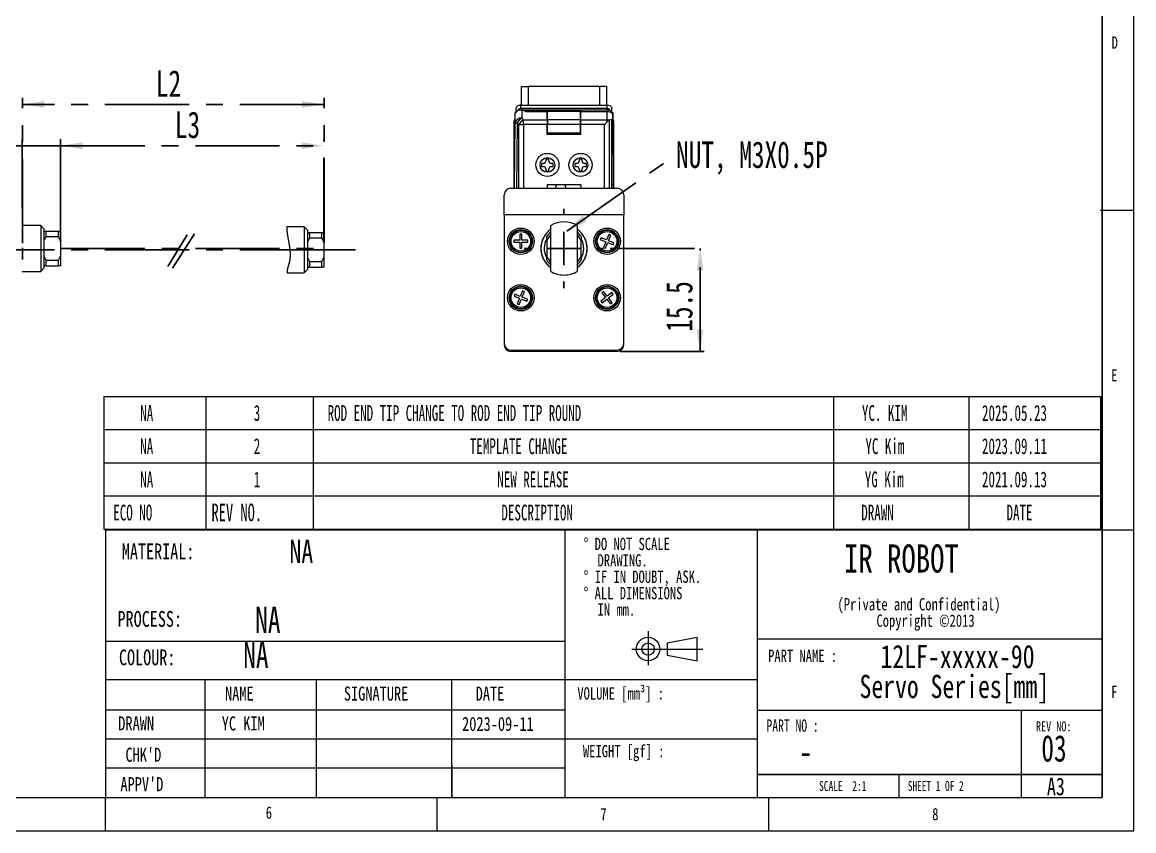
# Model space of a CAD drawing. Header units: millimetres. Extents: x 5 to 415, y 5 to 292.
# Drawn here: x 247.5 to 415, y 5 to 126.8 of the extents above; entities that cross this region are included whole.
import ezdxf

# ---------------------------------------------------------------- set-up
doc = ezdxf.new("R2010")
doc.units = ezdxf.units.MM
doc.linetypes.add('CENTERX2', pattern=[20.32, 12.7, -2.54, 2.54, -2.54])
for name, color, linetype in [('CENTER_LINE', 7, 'CENTERX2'), ('DIMENSION', 7, 'Continuous'), ('NOTES', 7, 'Continuous')]:
    doc.layers.add(name, color=color, linetype=linetype)
doc.styles.add('SLDTEXTSTYLE0', font='TXT', dxfattribs={"width": 0.7})
doc.styles.add('SLDTEXTSTYLE3', font='TXT', dxfattribs={"width": 0.75})
doc.styles.add('SLDTEXTSTYLE4', font='TXT', dxfattribs={"width": 0.6875})
doc.styles.add('SLDTEXTSTYLE5', font='TXT', dxfattribs={"width": 0.694444})
doc.styles.add('SLDTEXTSTYLE6', font='TXT', dxfattribs={"width": 0.605})
doc.dimstyles.new('SLDDIMSTYLE0', dxfattribs={"dimtxt": 4, "dimasz": 3.302, "dimexe": 0, "dimexo": 0.0625, "dimgap": 1, "dimtad": 1, "dimrnd": 1e-09, "dimzin": 12, "dimdsep": 46, "dimtxsty": 'SLDTEXTSTYLE0', "dimsah": 1, "dimcen": 0.09, "dimadec": 0, "dimazin": 3, "dimtfac": 1, "dimtofl": 0, "dimtmove": 0, "dimatfit": 3, "dimfxl": 1, "dimfrac": 2, "dimtolj": 1, "dimtzin": 12, "dimarcsym": 0})
doc.dimstyles.new('SLDDIMSTYLE1', dxfattribs={"dimtxt": 4, "dimasz": 3.302, "dimexe": 0, "dimexo": 0.0625, "dimgap": 1, "dimtad": 1, "dimrnd": 1e-09, "dimzin": 12, "dimdsep": 46, "dimtxsty": 'SLDTEXTSTYLE0', "dimsah": 1, "dimcen": 0.09, "dimadec": 0, "dimazin": 3, "dimtfac": 1, "dimtmove": 0, "dimatfit": 0, "dimfxl": 1, "dimfrac": 2, "dimtolj": 1, "dimtzin": 12, "dimarcsym": 0})
doc.dimstyles.new('SLDDIMSTYLE4', dxfattribs={"dimtxt": 4, "dimasz": 3.302, "dimexe": 0, "dimexo": 0.0625, "dimgap": 1, "dimtad": 1, "dimdec": 1, "dimrnd": 1e-09, "dimzin": 12, "dimdsep": 46, "dimtxsty": 'SLDTEXTSTYLE0', "dimsah": 1, "dimcen": 0.09, "dimadec": 0, "dimazin": 3, "dimtfac": 1, "dimtdec": 1, "dimtofl": 0, "dimtmove": 0, "dimatfit": 3, "dimfxl": 1, "dimfrac": 2, "dimtolj": 1, "dimtzin": 12, "dimarcsym": 0})
doc.dimstyles.new('SLDDIMSTYLE7', dxfattribs={"dimtxt": 0.18, "dimasz": 3.302, "dimexe": 0, "dimexo": 0.0625, "dimgap": 0, "dimtad": 0, "dimtih": 1, "dimtoh": 1, "dimdec": 0, "dimrnd": 1e-09, "dimzin": 0, "dimdsep": 46, "dimtxsty": 'Standard', "dimsah": 1, "dimcen": 0.09, "dimadec": 0, "dimazin": 0, "dimtfac": 3.302, "dimtdec": 0, "dimtofl": 0, "dimtmove": 0, "dimatfit": 3, "dimfxl": 1, "dimfrac": 2, "dimtolj": 1, "dimtzin": 0, "dimarcsym": 0})

# ---------------------------------------------------------------- blocks, each defined once
blk = doc.blocks.new('SW_NOTE_0_1')
at = {"color": 0, "linetype": 'Continuous', "lineweight": 0, "char_height": 1.8521, "attachment_point": 2, "style": 'SLDTEXTSTYLE3'}
for s, insert in [('(Private and Confidential)', (15.4, 2.39)), ('Copyright ©2013', (16.39, -0.08))]:
    blk.add_mtext(s, dxfattribs=dict(at, insert=insert))
blk = doc.blocks.new('SW_NOTE_0_2')
at = {"color": 0, "linetype": 'Continuous', "lineweight": 0, "char_height": 3.5, "attachment_point": 2, "style": 'SLDTEXTSTYLE3'}
for s, insert in [('12LF-xxxxx-90', (14.16, 4.51)), ('Servo Series[mm]', (13.67, -0.01))]:
    blk.add_mtext(s, dxfattribs=dict(at, insert=insert))
blk = doc.blocks.new('SW_NOTE_0_3')
at = {"color": 0, "linetype": 'Continuous', "lineweight": 0, "attachment_point": 1, "style": 'SLDTEXTSTYLE3'}
for s, insert, char_height in [('%%d DO NOT SCALE', (0, 2.39), 1.8521), ('DRAWING.', (2.08, -0.08), 1.852), ('%%d IF IN DOUBT, ASK.', (0, -2.55), 1.8521), ('%%d ALL DIMENSIONS', (0, -5.02), 1.8521), ('IN mm.', (2.08, -7.49), 1.852)]:
    blk.add_mtext(s, dxfattribs=dict(at, insert=insert, char_height=char_height))
blk = doc.blocks.new('SW_TABLEANNOTATION_1')
at = {"color": 0, "linetype": 'Continuous', "lineweight": 18}
for p, q in [((0, 0), (0, -5)), ((0, 0), (15.39, 0)), ((15.39, 0), (15.39, -5)), ((15.39, 0), (31.57, 0)), ((31.57, 0), (31.57, -5)), ((31.57, 0), (109.99, 0)), ((109.99, 0), (109.99, -5)), ((109.99, 0), (130.36, 0)), ((130.36, 0), (130.36, -5)), ((130.36, 0), (150.24, 0)), ((150.24, 0), (150.24, -5)), ((0, -5), (0, -10)), ((0, -5), (15.39, -5)), ((15.39, -5), (15.39, -10)), ((15.39, -5), (31.57, -5)), ((31.57, -5), (31.57, -10)), ((31.57, -5), (109.99, -5)), ((109.99, -5), (109.99, -10)), ((109.99, -5), (130.36, -5)), ((130.36, -5), (130.36, -10)), ((130.36, -5), (150.24, -5)), ((150.24, -5), (150.24, -10)), ((0, -10), (0, -15)), ((0, -10), (15.39, -10)), ((15.39, -10), (15.39, -15)), ((15.39, -10), (31.57, -10)), ((31.57, -10), (31.57, -15)), ((31.57, -10), (109.99, -10)), ((109.99, -10), (109.99, -15)), ((109.99, -10), (130.36, -10)), ((130.36, -10), (130.36, -15)), ((130.36, -10), (150.24, -10)), ((150.24, -10), (150.24, -15)), ((0, -15), (0, -20)), ((0, -15), (15.39, -15)), ((15.39, -15), (15.39, -20)), ((15.39, -15), (31.57, -15)), ((31.57, -15), (31.57, -20)), ((31.57, -15), (109.99, -15)), ((109.99, -15), (109.99, -20)), ((109.99, -15), (130.36, -15)), ((130.36, -15), (130.36, -20)), ((130.36, -15), (150.24, -15)), ((150.24, -15), (150.24, -20)), ((0, -20), (15.39, -20)), ((15.39, -20), (31.57, -20)), ((31.57, -20), (109.99, -20)), ((109.99, -20), (130.36, -20)), ((130.36, -20), (150.24, -20))]:
    blk.add_line(p, q, dxfattribs=at)
at = {"color": 0, "linetype": 'Continuous', "lineweight": 0, "attachment_point": 1, "style": 'SLDTEXTSTYLE6'}
for s, insert, char_height in [('NA', (5.49, -1.31), 2.381), ('3', (22.6, -1.31), 2.38), ('ROD END TIP CHANGE TO ROD END TIP ROUND', (33.74, -1.31), 2.3813), ('YC. KIM', (114.26, -1.31), 2.381), ('2025.05.23', (132.36, -1.31), 2.381), ('NA', (5.49, -6.31), 2.381), ('2', (22.6, -6.31), 2.38), ('TEMPLATE CHANGE', (55.17, -6.31), 2.3813), ('YC Kim', (114.79, -6.31), 2.381), ('2023.09.11', (132.36, -6.31), 2.381), ('NA', (5.49, -11.31), 2.381), ('1', (22.6, -11.31), 2.38), ('NEW RELEASE', (59.31, -11.31), 2.3813), ('YG Kim', (114.7, -11.31), 2.381), ('2021.09.13', (132.36, -11.31), 2.381), ('ECO NO', (1.43, -16.31), 2.381), ('REV NO.', (16.23, -16.15), 2.646), ('DESCRIPTION', (59.93, -16.31), 2.3813), ('DRAWN', (114.17, -16.31), 2.381), ('DATE', (136.06, -16.31), 2.381)]:
    blk.add_mtext(s, dxfattribs=dict(at, insert=insert, char_height=char_height))
blk = doc.blocks.new('_D_29')
at = {"layer": 'CENTER_LINE'}
for p, q in [((247.44, 98.81), (247.44, 109.2)), ((253.24, 96.32), (253.24, 109.2)), ((247.44, 108.2), (237.59, 108.2)), ((247.44, 108.2), (253.24, 108.2)), ((253.24, 108.2), (259.59, 108.2))]:
    blk.add_line(p, q, dxfattribs=at)
for points in [[(247.44, 108.2), (244.14, 108.71), (244.14, 107.69)], [(253.24, 108.2), (256.55, 107.69), (256.55, 108.71)]]:
    blk.add_solid(points, dxfattribs=at)
at = {"layer": 'CENTER_LINE', "insert": (237.59, 113.35), "char_height": 4, "attachment_point": 1, "style": 'SLDTEXTSTYLE0'}
blk.add_mtext('L1', dxfattribs=at)
blk = doc.blocks.new('_D_30')
at = {"layer": 'CENTER_LINE'}
for p, q in [((336.1, 92.72), (350.64, 92.72)), ((349.64, 77.2), (349.64, 92.72)), ((337.57, 77.2), (350.64, 77.2))]:
    blk.add_line(p, q, dxfattribs=at)
for points in [[(349.64, 92.72), (349.13, 89.42), (350.15, 89.42)], [(349.64, 77.2), (350.15, 80.51), (349.13, 80.51)]]:
    blk.add_solid(points, dxfattribs=at)
at = {"layer": 'CENTER_LINE', "insert": (344.48, 80.17), "char_height": 4, "attachment_point": 1, "rotation": 90, "style": 'SLDTEXTSTYLE0'}
blk.add_mtext('15.5', dxfattribs=at)
blk = doc.blocks.new('SW_NOTE_0_8')
at = {"layer": 'CENTER_LINE', "color": 0, "insert": (0.59, 2.4), "char_height": 4, "attachment_point": 1, "style": 'SLDTEXTSTYLE0'}
blk.add_mtext('NUT, M3X0.5P', dxfattribs=at)
blk = doc.blocks.new('SW_CENTERMARKSYMBOL_10')
at = {"layer": 'CENTER_LINE', "color": 0}
for p, q in [((0, 5), (0, 5.98)), ((0, 0), (0, 2.5)), ((-5, 0), (-5.98, 0)), ((0, 0), (-2.5, 0)), ((0, 0), (0, -2.5)), ((0, 0), (2.5, 0)), ((5, 0), (5.98, 0)), ((0, -5), (0, -5.98))]:
    blk.add_line(p, q, dxfattribs=at)
blk = doc.blocks.new('_D_32')
at = {"layer": 'CENTER_LINE'}
for p, q in [((253.24, 93.72), (253.24, 109.21)), ((292.91, 93.72), (292.91, 109.21)), ((253.24, 108.21), (292.91, 108.21))]:
    blk.add_line(p, q, dxfattribs=at)
for points in [[(253.24, 108.21), (256.55, 107.7), (256.55, 108.71)], [(292.91, 108.21), (289.6, 108.71), (289.6, 107.7)]]:
    blk.add_solid(points, dxfattribs=at)
at = {"layer": 'CENTER_LINE', "insert": (270.47, 113.36), "char_height": 4, "attachment_point": 1, "style": 'SLDTEXTSTYLE0'}
blk.add_mtext('L3', dxfattribs=at)
blk = doc.blocks.new('_D_33')
at = {"layer": 'CENTER_LINE'}
for p, q in [((247.48, 93.53), (247.48, 115.42)), ((292.95, 114.42), (247.48, 114.42)), ((292.95, 93.53), (292.95, 115.42))]:
    blk.add_line(p, q, dxfattribs=at)
for points in [[(247.48, 114.42), (250.79, 113.92), (250.79, 114.93)], [(292.95, 114.42), (289.64, 114.93), (289.64, 113.92)]]:
    blk.add_solid(points, dxfattribs=at)
at = {"layer": 'CENTER_LINE', "insert": (267.61, 119.58), "char_height": 4, "attachment_point": 1, "style": 'SLDTEXTSTYLE0'}
blk.add_mtext('L2', dxfattribs=at)

msp = doc.modelspace()

# ---------------------------------------------------------------- linework, layer by layer
at = {"color": 7, "linetype": 'Continuous', "lineweight": 18}
for p, q in [((415, 5), (415, 292)), ((322.718, 114.306), (322.718, 117.106)), ((334.518, 117.106), (323.718, 117.106)), ((335.518, 117.106), (335.518, 114.306)), ((322.618, 113.806), (322.618, 114.306)), ((322.618, 114.306), (335.618, 114.306)), ((335.618, 113.806), (335.618, 114.306)), ((321.653, 101.804), (321.752, 113.106)), ((321.772, 111.662), (321.772, 113.139)), ((335.618, 113.806), (322.618, 113.806)), ((322.618, 113.606), (335.618, 113.606)), ((322.618, 113.606), (326.568, 113.606)), ((322.772, 113.594), (322.772, 112.36)), ((322.772, 112.36), (323.033, 112.099)), ((322.839, 113.582), (326.568, 113.582)), ((326.568, 113.289), (323.349, 113.289)), ((326.568, 113.582), (326.568, 113.606)), ((326.568, 113.582), (326.568, 113.289)), ((326.568, 112.099), (326.568, 113.289)), ((326.618, 113.05), (326.568, 113.05)), ((326.618, 113.006), (326.568, 113.006)), ((326.64, 113.606), (326.618, 113.562)), ((326.618, 113.006), (326.618, 113.562)), ((326.618, 113.562), (326.622, 113.554)), ((326.618, 111.198), (326.618, 113.006)), ((331.614, 113.554), (326.622, 113.554)), ((326.638, 112.099), (326.627, 113.349)), ((331.61, 113.349), (326.627, 113.349)), ((326.64, 113.606), (331.596, 113.606)), ((331.596, 113.606), (331.618, 113.562)), ((331.599, 112.099), (331.61, 113.349)), ((331.618, 113.562), (331.614, 113.554)), ((331.618, 113.562), (331.618, 113.006)), ((331.618, 113.05), (331.668, 113.05)), ((331.618, 111.198), (331.618, 113.006)), ((331.618, 113.006), (331.668, 113.006)), ((331.668, 113.606), (335.618, 113.606)), ((331.668, 113.58), (331.668, 113.606)), ((335.618, 113.58), (331.668, 113.58)), ((331.668, 113.313), (331.668, 113.58)), ((335.618, 113.313), (331.668, 113.313)), ((331.668, 112.099), (331.668, 113.313)), ((335.618, 113.313), (335.618, 113.58)), ((335.618, 112.099), (335.618, 113.313)), ((336.348, 113.29), (336.348, 113.306)), ((336.458, 112.031), (336.458, 112.99)), ((336.485, 113.106), (336.584, 101.804)), ((321.618, 101.804), (321.618, 111.806)), ((322.325, 111.392), (322.065, 111.653)), ((322.325, 111.392), (323.033, 111.392)), ((323.033, 111.392), (323.033, 112.099)), ((323.033, 112.099), (326.568, 112.099)), ((326.568, 111.392), (323.033, 111.392)), ((326.568, 112.099), (326.568, 111.392)), ((326.568, 109.906), (326.568, 111.392)), ((326.618, 111.198), (326.568, 111.198)), ((326.627, 110.606), (326.568, 110.606)), ((326.624, 110.606), (326.618, 111.198)), ((326.627, 110.106), (326.627, 110.606)), ((331.599, 112.099), (326.638, 112.099)), ((326.64, 110.106), (326.64, 111.392)), ((331.597, 111.392), (326.64, 111.392)), ((331.597, 110.106), (331.597, 111.392)), ((331.61, 110.106), (331.61, 110.606)), ((331.61, 110.606), (331.668, 110.606)), ((331.613, 110.606), (331.618, 111.198)), ((331.618, 111.198), (331.668, 111.198)), ((331.668, 112.099), (335.618, 112.099)), ((331.668, 111.392), (331.668, 112.099)), ((335.204, 111.392), (331.668, 111.392)), ((331.668, 109.906), (331.668, 111.392)), ((335.204, 111.392), (335.618, 111.806)), ((335.618, 111.806), (335.618, 112.099)), ((336.618, 101.804), (336.618, 111.806)), ((326.627, 110.106), (326.568, 110.106)), ((331.668, 109.906), (326.568, 109.906)), ((326.622, 110.106), (326.622, 109.906)), ((326.64, 110.106), (326.63, 110.106)), ((326.63, 110.106), (326.63, 109.906)), ((331.597, 110.106), (326.64, 110.106)), ((331.597, 110.106), (331.606, 110.106)), ((331.606, 110.106), (331.606, 109.906)), ((331.61, 110.106), (331.668, 110.106)), ((331.615, 110.106), (331.615, 109.906)), ((326.385, 106.181), (326.385, 105.89)), ((326.852, 106.181), (326.385, 106.181)), ((326.852, 105.89), (326.852, 106.181)), ((331.385, 106.181), (331.385, 105.89)), ((331.852, 106.181), (331.385, 106.181)), ((331.852, 105.89), (331.852, 106.181)), ((325.743, 105.54), (325.743, 105.073)), ((326.035, 105.54), (325.743, 105.54)), ((325.743, 105.073), (326.035, 105.073)), ((326.385, 104.723), (326.385, 104.431)), ((326.385, 104.431), (326.852, 104.431)), ((326.852, 104.431), (326.852, 104.723)), ((327.493, 105.54), (327.202, 105.54)), ((327.202, 105.073), (327.493, 105.073)), ((327.493, 105.073), (327.493, 105.54)), ((331.035, 105.54), (330.743, 105.54)), ((330.743, 105.54), (330.743, 105.073)), ((330.743, 105.073), (331.035, 105.073)), ((331.385, 104.723), (331.385, 104.431)), ((331.385, 104.431), (331.852, 104.431)), ((331.852, 104.431), (331.852, 104.723)), ((332.493, 105.54), (332.202, 105.54)), ((332.202, 105.073), (332.493, 105.073)), ((332.493, 105.073), (332.493, 105.54)), ((331.643, 102.331), (326.593, 102.331)), ((326.593, 102.331), (326.593, 101.804)), ((331.643, 102.331), (331.643, 101.804)), ((320.118, 97.806), (320.118, 100.804)), ((321.118, 101.804), (337.118, 101.804)), ((338.118, 100.804), (338.118, 97.806)), ((320.118, 97.806), (320.118, 78.406)), ((338.118, 97.806), (320.118, 97.806)), ((338.118, 78.406), (338.118, 97.806)), ((410, 98.5), (415, 98.5)), ((250.244, 96.204), (247.444, 96.204)), ((250.744, 95.704), (250.244, 96.204)), ((250.244, 96.204), (250.244, 89.244)), ((250.744, 95.704), (250.744, 89.744)), ((289.945, 96.005), (287.333, 96.005)), ((290.445, 95.505), (289.945, 96.005)), ((289.945, 96.005), (289.945, 89.045)), ((290.445, 95.505), (290.445, 89.545)), ((327.118, 89.26), (327.118, 96.188)), ((331.118, 96.188), (331.118, 92.724)), ((250.744, 95.324), (251.044, 95.324)), ((251.044, 94.502), (250.744, 93.891)), ((251.044, 95.324), (251.044, 94.502)), ((251.044, 95.324), (252.944, 95.324)), ((251.044, 94.502), (252.944, 94.502)), ((252.944, 94.502), (252.944, 95.324)), ((252.944, 95.324), (253.244, 95.324)), ((253.244, 93.891), (252.944, 94.502)), ((253.244, 95.324), (253.244, 93.891)), ((253.244, 93.891), (253.244, 91.557)), ((290.445, 95.125), (290.745, 95.125)), ((290.745, 94.304), (290.445, 93.693)), ((290.745, 95.125), (290.745, 94.304)), ((290.745, 95.125), (292.645, 95.125)), ((290.745, 94.304), (292.645, 94.304)), ((292.645, 94.304), (292.645, 95.125)), ((292.645, 95.125), (292.945, 95.125)), ((292.945, 93.693), (292.645, 94.304)), ((292.945, 95.125), (292.945, 93.693)), ((322.461, 93.964), (321.568, 93.964)), ((321.568, 93.964), (321.568, 93.649)), ((322.776, 94.856), (322.461, 94.856)), ((322.461, 94.856), (322.461, 93.964)), ((322.776, 93.964), (322.776, 94.856)), ((323.668, 93.964), (322.776, 93.964)), ((323.668, 93.649), (323.668, 93.964)), ((326.512, 93.891), (326.512, 94.502)), ((326.512, 93.891), (326.512, 91.557)), ((331.712, 94.502), (331.712, 93.891)), ((331.712, 91.557), (331.712, 93.891)), ((334.704, 94.346), (334.586, 94.054)), ((334.586, 94.054), (335.413, 93.719)), ((335.531, 94.011), (334.704, 94.346)), ((335.866, 94.839), (335.531, 94.011)), ((335.823, 93.893), (336.158, 94.721)), ((336.651, 93.559), (335.823, 93.893)), ((336.158, 94.721), (335.866, 94.839)), ((292.945, 93.693), (292.945, 91.358)), ((321.568, 93.649), (322.461, 93.649)), ((322.461, 93.649), (322.461, 92.756)), ((322.461, 92.756), (322.776, 92.756)), ((322.776, 92.756), (322.776, 93.649)), ((322.776, 93.649), (323.668, 93.649)), ((331.118, 92.724), (331.118, 89.26)), ((335.413, 93.719), (335.079, 92.892)), ((335.079, 92.892), (335.371, 92.774)), ((335.371, 92.774), (335.705, 93.601)), ((335.705, 93.601), (336.533, 93.267)), ((336.533, 93.267), (336.651, 93.559)), ((250.744, 91.557), (251.044, 90.946)), ((251.044, 90.946), (252.944, 90.946)), ((251.044, 90.946), (251.044, 90.124)), ((252.944, 90.946), (253.244, 91.557)), ((252.944, 90.124), (252.944, 90.946)), ((253.244, 91.557), (253.244, 90.124)), ((290.445, 91.358), (290.745, 90.747)), ((290.745, 90.747), (292.645, 90.747)), ((290.745, 90.747), (290.745, 89.925)), ((292.645, 90.747), (292.945, 91.358)), ((292.645, 89.925), (292.645, 90.747)), ((292.945, 91.358), (292.945, 89.925)), ((325.802, 91.604), (325.824, 91.604)), ((326.512, 90.946), (326.512, 91.557)), ((331.712, 91.557), (331.712, 90.946)), ((332.413, 91.604), (332.434, 91.604)), ((247.444, 89.244), (250.244, 89.244)), ((250.244, 89.244), (250.744, 89.744)), ((251.044, 90.124), (250.744, 90.124)), ((251.044, 90.124), (252.944, 90.124)), ((253.244, 90.124), (252.944, 90.124)), ((287.372, 89.045), (289.945, 89.045)), ((289.945, 89.045), (290.445, 89.545)), ((290.745, 89.925), (290.445, 89.925)), ((290.745, 89.925), (292.645, 89.925)), ((292.945, 89.925), (292.645, 89.925)), ((321.708, 85.853), (321.588, 85.562)), ((321.588, 85.562), (322.413, 85.221)), ((322.533, 85.512), (321.708, 85.853)), ((322.874, 86.337), (322.533, 85.512)), ((322.824, 85.392), (323.165, 86.217)), ((323.165, 86.217), (322.874, 86.337)), ((335.093, 86.229), (334.845, 86.034)), ((334.845, 86.034), (335.397, 85.333)), ((335.645, 85.527), (335.093, 86.229)), ((336.346, 86.08), (335.645, 85.527)), ((335.84, 85.28), (336.541, 85.832)), ((336.541, 85.832), (336.346, 86.08)), ((322.413, 85.221), (322.072, 84.396)), ((322.072, 84.396), (322.363, 84.276)), ((322.363, 84.276), (322.704, 85.101)), ((322.704, 85.101), (323.529, 84.76)), ((323.649, 85.051), (322.824, 85.392)), ((323.529, 84.76), (323.649, 85.051)), ((335.397, 85.333), (334.696, 84.781)), ((334.696, 84.781), (334.891, 84.533)), ((334.891, 84.533), (335.592, 85.085)), ((335.592, 85.085), (336.144, 84.384)), ((336.392, 84.579), (335.84, 85.28)), ((336.144, 84.384), (336.392, 84.579)), ((320.118, 78.406), (320.118, 78.204)), ((321.118, 77.406), (337.118, 77.406)), ((321.618, 77.204), (321.118, 77.204)), ((321.618, 77.204), (321.618, 77.406)), ((321.668, 77.204), (321.618, 77.204)), ((321.668, 77.204), (321.668, 77.406)), ((322.168, 77.204), (321.668, 77.204)), ((336.068, 77.204), (322.168, 77.204)), ((336.568, 77.204), (336.068, 77.204)), ((336.568, 77.204), (336.568, 77.406)), ((336.618, 77.204), (336.568, 77.204)), ((336.618, 77.204), (336.618, 77.406)), ((337.118, 77.204), (336.618, 77.204)), ((338.118, 78.204), (338.118, 78.406)), ((260, 50.271), (260, 10)), ((415, 50.271), (260, 50.271)), ((329.265, 50.271), (329.265, 10)), ((358.254, 50.271), (358.254, 10)), ((260, 33.55), (329.265, 33.55)), ((344.668, 33.297), (349.181, 34.143)), ((349.181, 30.608), (349.181, 34.143)), ((410.25, 33.844), (358.254, 33.844)), ((344.668, 33.297), (344.668, 31.454)), ((344.668, 31.454), (349.181, 30.608)), ((275.001, 27.796), (275.001, 10)), ((291.778, 27.796), (291.778, 10)), ((312.217, 10), (312.217, 27.796)), ((329.265, 23.158), (260, 23.158)), ((398.074, 10), (398.074, 23.123)), ((358.254, 18.822), (260, 18.822)), ((260, 14.481), (329.265, 14.481)), ((312.217, 14.859), (312.217, 10)), ((379.611, 13.419), (379.611, 10)), ((10, 10), (410.25, 10)), ((260, 5), (260, 10)), ((310, 5), (310, 10)), ((360, 5), (360, 10)), ((5, 5), (415, 5))]:
    msp.add_line(p, q, dxfattribs=at)
at = {"color": 8, "linetype": 'Continuous', "lineweight": 18}
for p, q in [((323.718, 117.106), (323.718, 114.306)), ((334.518, 114.306), (334.518, 117.106)), ((336.333, 113.306), (336.348, 113.306)), ((321.685, 101.804), (321.772, 111.662)), ((322.065, 111.653), (321.978, 101.804)), ((322.325, 101.804), (322.325, 111.392)), ((323.033, 111.392), (323.033, 101.804)), ((335.204, 101.804), (335.204, 111.392)), ((335.911, 112.036), (335.911, 101.804)), ((336.325, 101.804), (336.325, 112.099)), ((322.168, 77.204), (322.168, 77.406)), ((336.068, 77.204), (336.068, 77.406))]:
    msp.add_line(p, q, dxfattribs=at)
at = {"color": 7, "linetype": 'CENTERX2', "lineweight": 18}
for p, q in [((341.798, 35.054), (341.798, 29.936)), ((339.361, 32.376), (350.023, 32.376))]:
    msp.add_line(p, q, dxfattribs=at)
at = {"color": 7, "linetype": 'Continuous', "lineweight": 18, "flags": 128}
msp.add_lwpolyline([(287.333, 96.005), (287.331, 95.982), (287.33, 95.958), (287.329, 95.935), (287.328, 95.904), (287.327, 95.874), (287.327, 95.844), (287.327, 95.814), (287.328, 95.784), (287.328, 95.755), (287.329, 95.725), (287.33, 95.696), (287.332, 95.666), (287.334, 95.631), (287.336, 95.596), (287.338, 95.561), (287.341, 95.526), (287.344, 95.491), (287.348, 95.455), (287.352, 95.408), (287.357, 95.361), (287.363, 95.314), (287.368, 95.267), (287.374, 95.22), (287.38, 95.173), (287.386, 95.126), (287.392, 95.078), (287.401, 95.015), (287.41, 94.952), (287.419, 94.889), (287.429, 94.826), (287.439, 94.763), (287.449, 94.7), (287.461, 94.625), (287.473, 94.551), (287.486, 94.476), (287.498, 94.402), (287.517, 94.293), (287.536, 94.185), (287.556, 94.076), (287.575, 93.968), (287.594, 93.86), (287.609, 93.774), (287.625, 93.689), (287.639, 93.604), (287.654, 93.519), (287.669, 93.434), (287.68, 93.363), (287.692, 93.292), (287.704, 93.221), (287.715, 93.15), (287.725, 93.079), (287.736, 93.009), (287.744, 92.953), (287.752, 92.898), (287.759, 92.842), (287.766, 92.787), (287.773, 92.731), (287.78, 92.676), (287.787, 92.616), (287.794, 92.557), (287.8, 92.498), (287.806, 92.439), (287.81, 92.393), (287.814, 92.346), (287.818, 92.3), (287.821, 92.254), (287.824, 92.206), (287.827, 92.159), (287.83, 92.112), (287.832, 92.065), (287.834, 92.018), (287.836, 91.971), (287.838, 91.924), (287.839, 91.877), (287.839, 91.83), (287.84, 91.783), (287.84, 91.736), (287.839, 91.689), (287.839, 91.643), (287.837, 91.596), (287.836, 91.553), (287.834, 91.51), (287.832, 91.468), (287.83, 91.425), (287.827, 91.383), (287.824, 91.34), (287.821, 91.302), (287.817, 91.265), (287.814, 91.227), (287.81, 91.189), (287.806, 91.152), (287.801, 91.114), (287.796, 91.079), (287.791, 91.044), (287.786, 91.009), (287.781, 90.973), (287.775, 90.938), (287.769, 90.903), (287.763, 90.868), (287.756, 90.833), (287.749, 90.798), (287.742, 90.763), (287.734, 90.729), (287.726, 90.694), (287.718, 90.66), (287.71, 90.626), (287.7, 90.587), (287.69, 90.548), (287.68, 90.509), (287.669, 90.47), (287.658, 90.432), (287.648, 90.393), (287.636, 90.354), (287.625, 90.315), (287.607, 90.254), (287.589, 90.193), (287.572, 90.132), (287.554, 90.071), (287.542, 90.032), (287.531, 89.993), (287.52, 89.953), (287.51, 89.914), (287.499, 89.875), (287.489, 89.836), (287.479, 89.796), (287.469, 89.756), (287.461, 89.725), (287.454, 89.694), (287.447, 89.663), (287.44, 89.632), (287.434, 89.6), (287.427, 89.569), (287.421, 89.537), (287.415, 89.505), (287.411, 89.477), (287.406, 89.448), (287.402, 89.42), (287.398, 89.391), (287.394, 89.363), (287.39, 89.334), (287.387, 89.306), (287.385, 89.278), (287.382, 89.249), (287.38, 89.22), (287.378, 89.191), (287.376, 89.162), (287.375, 89.133), (287.374, 89.104), (287.373, 89.074), (287.372, 89.045)], dxfattribs=at)
at = {"color": 7, "linetype": 'Continuous', "lineweight": 18}
for centre, radius in [((326.618, 105.306), 1.75), ((326.618, 105.306), 1.1), ((331.618, 105.306), 1.75), ((331.618, 105.306), 1.1), ((322.618, 93.806), 2), ((322.618, 93.806), 1.75), ((335.618, 93.806), 2), ((335.618, 93.806), 1.75), ((322.618, 93.806), 1.678), ((322.618, 93.806), 1.479), ((335.618, 93.806), 1.678), ((335.618, 93.806), 1.479), ((322.618, 85.306), 2), ((335.618, 85.306), 2), ((322.618, 85.306), 1.75), ((322.618, 85.306), 1.678), ((322.618, 85.306), 1.479), ((335.618, 85.306), 1.75), ((335.618, 85.306), 1.678), ((335.618, 85.306), 1.479), ((341.798, 32.376), 1.767), ((341.798, 32.376), 0.922)]:
    msp.add_circle(centre, radius, dxfattribs=at)
for centre, radius, start, end in [((335.618, 113.306), 1, 63.69863, 90), ((322.618, 112.606), 1, 147.81989, 150.05281), ((322.649, 111.471), 0.897, 82.12722, 167.73628), ((323.524, 110.9), 1.642, 117.27378, 152.72622), ((322.618, 112.606), 1, 43.04269, 81.16753), ((335.618, 112.606), 1, 82.48354, 90), ((335.618, 112.606), 1, 77.34027, 90), ((335.66, 112.168), 1.146, 45.82364, 92.07245), ((335.618, 112.606), 1, 32.66721, 77.34027), ((335.618, 112.606), 1, 29.94719, 32.66721), ((335.618, 111.806), 1, 0, 29.12304), ((322.071, 116.786), 5.133, 266.658, 269.92808), ((323.785, 110.64), 1.642, 117.27378, 152.72622), ((335.62, 110.721), 1.378, 76.08614, 90.07918), ((336.144, 111.674), 0.43, 116.60592, 122.80643), ((326.035, 105.89), 0.35, 270, 0), ((327.202, 105.89), 0.35, 180, 270), ((331.035, 105.89), 0.35, 270, 0), ((332.202, 105.89), 0.35, 180, 270), ((326.035, 104.723), 0.35, 0, 90), ((327.202, 104.723), 0.35, 90, 180), ((331.035, 104.723), 0.35, 0, 90), ((332.202, 104.723), 0.35, 90, 180), ((328.623, 101.75), 0.8, 133.44276, 176.15994), ((328.623, 101.75), 0.8, 3.84006, 46.55724), ((321.118, 100.804), 1, 90, 180), ((337.118, 100.804), 1, 0, 90), ((329.118, 92.724), 3.5, 124.8499, 235.1501), ((329.118, 92.724), 3.48, 125.07951, 234.92049), ((329.118, 92.724), 4, 60, 120), ((329.118, 92.724), 3.5, 304.8499, 55.1501), ((329.118, 92.724), 3.48, 305.07951, 54.92049), ((329.118, 92.724), 2.98, 151.62088, 207.14517), ((329.112, 92.724), 3.15, 129.27262, 145.62874), ((329.112, 92.724), 2.85, 134.39843, 155.82246), ((329.112, 92.724), 3.15, 34.37126, 50.44414), ((329.112, 92.724), 2.85, 24.17754, 45.26208), ((329.118, 92.724), 2.98, 330.8028, 27.34913), ((329.112, 92.724), 2.85, 204.17754, 225.60157), ((329.112, 92.724), 3.15, 214.37126, 230.72738), ((329.112, 92.724), 2.85, 314.73792, 335.82246), ((329.112, 92.724), 3.15, 309.55586, 325.62874), ((329.118, 92.724), 4, 240, 270), ((329.118, 92.724), 4, 270, 300), ((321.118, 78.406), 1, 180, 270), ((321.118, 78.204), 1, 180, 270), ((337.118, 78.406), 1, 270, 0), ((337.118, 78.204), 1, 270, 0)]:
    msp.add_arc(centre, radius, start, end, dxfattribs=at)
for centre, major_axis, ratio, start_param, end_param in [((335.618, 110.392), (0.707, 1.707), 0.4142136, 0, 0.4455613), ((335.618, 111.806), (1, 0), 0.4142136, 0.5738261, 0.7853982), ((335.618, 208.809), (-1, 114.593), 0.0000761, 2.5764929, 2.77517), ((336.575, 100.306), (-0.018, 2.1), 0.0087265, 5.521826, 7.046704)]:
    msp.add_ellipse(centre, major_axis=major_axis, ratio=ratio, start_param=start_param, end_param=end_param, dxfattribs=at)
for points in [[(322.718, 117.106), (322.733, 117.106), (322.763, 117.106), (322.995, 117.106), (323.325, 117.106), (323.587, 117.106), (323.718, 117.106)], [(335.518, 117.106), (335.503, 117.106), (335.473, 117.106), (335.242, 117.106), (334.912, 117.106), (334.649, 117.106), (334.518, 117.106)]]:
    msp.add_open_spline(points, degree=3, dxfattribs=at)
for points, knots in [([(321.897, 113.763), (321.901, 113.809), (321.91, 113.899), (321.97, 114.026), (322.058, 114.133), (322.137, 114.18), (322.175, 114.203)], [0, 0, 0, 0, 0.268398, 0.5221781, 0.7647473, 1, 1, 1, 1]), ([(322.618, 114.306), (322.542, 114.302), (322.388, 114.293), (322.246, 114.233), (322.175, 114.203)], [0, 0, 0, 0, 0.5000079, 1, 1, 1, 1]), ([(336.061, 114.203), (336.106, 114.176), (336.194, 114.122), (336.286, 113.996), (336.332, 113.872), (336.338, 113.794), (336.34, 113.763)], [0, 0, 0, 0, 0.2705008, 0.5406399, 0.8204463, 1, 1, 1, 1]), ([(321.618, 111.806), (321.624, 111.895), (321.635, 112.063), (321.709, 112.215), (321.745, 112.287)], [0, 0, 0, 0, 0.5227521, 1, 1, 1, 1]), ([(321.772, 113.139), (321.776, 113.145), (321.783, 113.158), (321.866, 113.273), (322.025, 113.424), (322.267, 113.557), (322.532, 113.617), (322.707, 113.601), (322.772, 113.594)], [0, 0, 0, 0, 0.1540722, 0.3092067, 0.4883347, 0.6715016, 0.8782308, 1, 1, 1, 1]), ([(321.889, 113.306), (321.89, 113.383), (321.893, 113.543), (321.896, 113.688), (321.897, 113.763)], [0, 0, 0, 0, 0.4793147, 1, 1, 1, 1]), ([(321.897, 113.139), (321.899, 113.155), (321.906, 113.216), (321.955, 113.312), (322.037, 113.419), (322.113, 113.466), (322.151, 113.49)], [0, 0, 0, 0, 0.1118068, 0.4078712, 0.7039356, 1, 1, 1, 1]), ([(322.618, 113.806), (322.569, 113.802), (322.469, 113.794), (322.334, 113.726), (322.22, 113.625), (322.175, 113.536), (322.153, 113.491)], [0, 0, 0, 0, 0.2498829, 0.4998439, 0.7498829, 1, 1, 1, 1]), ([(326.627, 113.349), (326.626, 113.414), (326.625, 113.53), (326.623, 113.547), (326.622, 113.554)], [0, 0, 0, 0, 0.557681, 1, 1, 1, 1]), ([(331.614, 113.554), (331.613, 113.542), (331.612, 113.52), (331.611, 113.402), (331.61, 113.349)], [0, 0, 0, 0, 0.5576818, 1, 1, 1, 1]), ([(336.084, 113.491), (336.061, 113.536), (336.017, 113.625), (335.903, 113.726), (335.768, 113.794), (335.668, 113.802), (335.618, 113.806)], [0, 0, 0, 0, 0.2501171, 0.5001561, 0.7501171, 1, 1, 1, 1]), ([(335.838, 113.582), (335.836, 113.582), (335.833, 113.581), (335.798, 113.581), (335.744, 113.58), (335.681, 113.58), (335.637, 113.58), (335.618, 113.58)], [0, 0, 0, 0, 0.2095293, 0.4190586, 0.6285879, 0.8381172, 1, 1, 1, 1]), ([(336.348, 113.306), (336.347, 113.379), (336.344, 113.539), (336.341, 113.684), (336.34, 113.763)], [0, 0, 0, 0, 0.45205475, 1, 1, 1, 1]), ([(336.46, 113.146), (336.46, 113.145), (336.459, 113.142), (336.459, 113.104), (336.458, 113.046), (336.458, 112.998), (336.458, 112.99)], [0, 0, 0, 0, 0.2387509, 0.5024487, 0.9237691, 1, 1, 1, 1]), ([(326.638, 112.099), (326.638, 111.983), (326.64, 111.775), (326.64, 111.51), (326.64, 111.392)], [0, 0, 0, 0, 0.55756799, 1, 1, 1, 1]), ([(331.599, 112.099), (331.598, 111.983), (331.597, 111.775), (331.597, 111.51), (331.597, 111.392)], [0, 0, 0, 0, 0.557568, 1, 1, 1, 1]), ([(335.911, 112.036), (335.836, 111.986), (335.739, 111.921), (335.641, 111.828), (335.618, 111.806)], [0, 0, 0, 0, 0.7656173, 1, 1, 1, 1])]:
    msp.add_open_spline(points, degree=3, knots=knots, dxfattribs=at)
at = {"layer": 'CENTER_LINE'}
for p, q in [((247.484, 92.525), (87.935, 92.525)), ((247.484, 91.069), (247.484, 92.83)), ((292.945, 92.525), (247.484, 92.525)), ((253.244, 92.724), (292.906, 92.724)), ((253.709, 92.724), (253.335, 92.724)), ((292.945, 92.525), (297.718, 92.525))]:
    msp.add_line(p, q, dxfattribs=at)
at = {"layer": 'DIMENSION'}
for p, q in [((272.343, 94.788), (269.43, 90.012)), ((273.408, 94.95), (270.115, 89.75))]:
    msp.add_line(p, q, dxfattribs=at)
at = {"layer": 'NOTES', "color": 7}
for p, q in [((410.25, 287), (410.25, 10)), ((410.25, 13.496), (358.254, 13.496))]:
    msp.add_line(p, q, dxfattribs=at)
at = {"layer": 'NOTES', "color": 7, "linetype": 'Continuous', "lineweight": 18}
for p, q in [((260, 27.801), (358.254, 27.801)), ((410.25, 23.123), (358.254, 23.123))]:
    msp.add_line(p, q, dxfattribs=at)

# ---------------------------------------------------------------- block references
at = {"color": 7, "linetype": 'Continuous', "lineweight": 0}
for name, p in [('SW_TABLEANNOTATION_1', (259.759, 70.435)), ('SW_NOTE_0_3', (332.098, 46.744)), ('SW_NOTE_0_1', (367.225, 37.663)), ('SW_NOTE_0_2', (374.279, 28.497))]:
    msp.add_blockref(name, p, dxfattribs=at)
at = {"layer": 'CENTER_LINE'}
for name, p in [('SW_NOTE_0_8', (345.421, 106.455)), ('SW_CENTERMARKSYMBOL_10', (329.118, 92.724))]:
    msp.add_blockref(name, p, dxfattribs=at)

# ---------------------------------------------------------------- texts
at = {"color": 7, "linetype": 'Continuous', "lineweight": 0}
for s, insert, char_height, attachment_point, style in [('D', (411.667, 124.668), 1.852, 1, 'SLDTEXTSTYLE3'), ('E', (411.586, 74.537), 1.852, 1, 'SLDTEXTSTYLE3'), ('NA', (289.535, 48.832), 3.5, 2, 'SLDTEXTSTYLE3'), ('MATERIAL:', (262.479, 48.278), 2.3813, 1, 'SLDTEXTSTYLE3'), ('PROCESS:', (261.829, 38.108), 2.3813, 1, 'SLDTEXTSTYLE3'), ('PART NAME :', (359.887, 32.29), 1.85208, 1, 'SLDTEXTSTYLE3'), ('VOLUME [mm³] :', (331.133, 26.622), 1.85208, 1, 'SLDTEXTSTYLE3'), ('NAME', (278.027, 26.726), 2.1167, 1, 'SLDTEXTSTYLE3'), ('SIGNATURE', (295.935, 26.726), 2.1167, 1, 'SLDTEXTSTYLE3'), ('DATE', (315.804, 26.726), 2.1167, 1, 'SLDTEXTSTYLE3'), ('DRAWN', (261.937, 22.233), 2.1167, 1, 'SLDTEXTSTYLE3'), ('2023-09-11', (313.76, 22.154), 2.1167, 1, 'SLDTEXTSTYLE3'), ('REV NO:', (400.257, 21.476), 1.5, 1, 'SLDTEXTSTYLE3'), ("CHK'D", (263.024, 17.51), 2.1167, 1, 'SLDTEXTSTYLE3'), ('-', (365.556, 18.906), 4, 2, 'SLDTEXTSTYLE3'), ("APPV'D", (262.263, 13.079), 2.1167, 1, 'SLDTEXTSTYLE3'), ('SCALE  2:1', (367.564, 12.491), 1.5, 1, 'SLDTEXTSTYLE0'), ('SHEET 1 OF 2', (380.942, 12.491), 1.5, 1, 'SLDTEXTSTYLE4'), ('A3', (401.912, 13.007), 2.6458, 1, 'SLDTEXTSTYLE3')]:
    msp.add_mtext(s, dxfattribs=dict(at, insert=insert, char_height=char_height, attachment_point=attachment_point, style=style))
at = {"layer": 'CENTER_LINE', "char_height": 4, "attachment_point": 1, "style": 'SLDTEXTSTYLE0'}
for s, insert in [('NA', (282.586, 38.782)), ('NA', (280.782, 33.508)), ('03', (401.069, 19.417))]:
    msp.add_mtext(s, dxfattribs=dict(at, insert=insert))
at = {"layer": 'NOTES', "attachment_point": 1}
for s, insert, char_height, style in [('IR ROBOT', (371.345, 48.136), 4.2333, 'SLDTEXTSTYLE3'), ('COLOUR:', (262.046, 32.312), 2.3813, 'SLDTEXTSTYLE3'), ('F', (411.586, 26.839), 1.852, 'SLDTEXTSTYLE3'), ('YC KIM', (277.535, 22.233), 2.1167, 'SLDTEXTSTYLE3'), ('PART NO :', (359.636, 21.78), 1.8521, 'SLDTEXTSTYLE5'), ('WEIGHT [gf] :', (331.976, 17.919), 1.85208, 'SLDTEXTSTYLE3'), ('6', (284.167, 8.668), 1.852, 'SLDTEXTSTYLE3'), ('7', (334.613, 8.434), 1.852, 'SLDTEXTSTYLE3'), ('8', (384.613, 8.434), 1.852, 'SLDTEXTSTYLE3')]:
    msp.add_mtext(s, dxfattribs=dict(at, insert=insert, char_height=char_height, style=style))

# ---------------------------------------------------------------- dimensions: what is measured, and where the dimension line sits
at = {"layer": 'CENTER_LINE'}
for base, p1, p2, text, picture, middle in [((247.484, 114.424), (292.945, 92.525), (247.484, 92.525), 'L2', '_D_33', (270.214, 114.424)), ((292.906, 108.206), (253.244, 92.724), (292.906, 92.724), 'L3', '_D_32', (273.075, 108.206))]:
    dim = msp.add_linear_dim(base=base, p1=p1, p2=p2, text=text, dimstyle='SLDDIMSTYLE0', dxfattribs=at)
    dim.commit()
    dim.dimension.update_dxf_attribs({"geometry": picture, "text_midpoint": middle, "dimtype": 160})
dim = msp.add_linear_dim(base=(253.244, 108.198), p1=(247.444, 97.806), p2=(253.244, 95.324), dimstyle='SLDDIMSTYLE1', dxfattribs=at)
dim.commit()
dim.dimension.update_dxf_attribs({"geometry": '_D_29', "text_midpoint": (240.195, 108.198), "dimtype": 160})
dim = msp.add_linear_dim(base=(349.64, 92.724), p1=(336.568, 77.204), p2=(335.098, 92.724), angle=90, dimstyle='SLDDIMSTYLE4', dxfattribs=at)
dim.commit()
dim.dimension.update_dxf_attribs({"geometry": '_D_30', "text_midpoint": (349.64, 84.964), "dimtype": 160})

# ---------------------------------------------------------------- leaders
msp.add_leader([(329.537, 95.324), (345.421, 106.455)], dimstyle='SLDDIMSTYLE7', dxfattribs=at)

doc.saveas('drawing.dxf')
